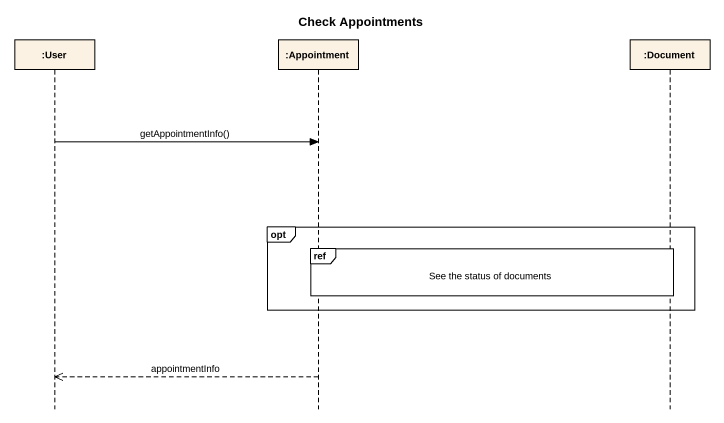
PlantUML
@startuml
title Check Appointments
hide footbox
participant ":User" as User
participant ":Appointment" as Appointment
participant ":Document" as Document

User -> Appointment : getAppointmentInfo()
opt
  ref over Appointment, Document : See the status of documents
end
Appointment -->> User : appointmentInfo
@enduml
